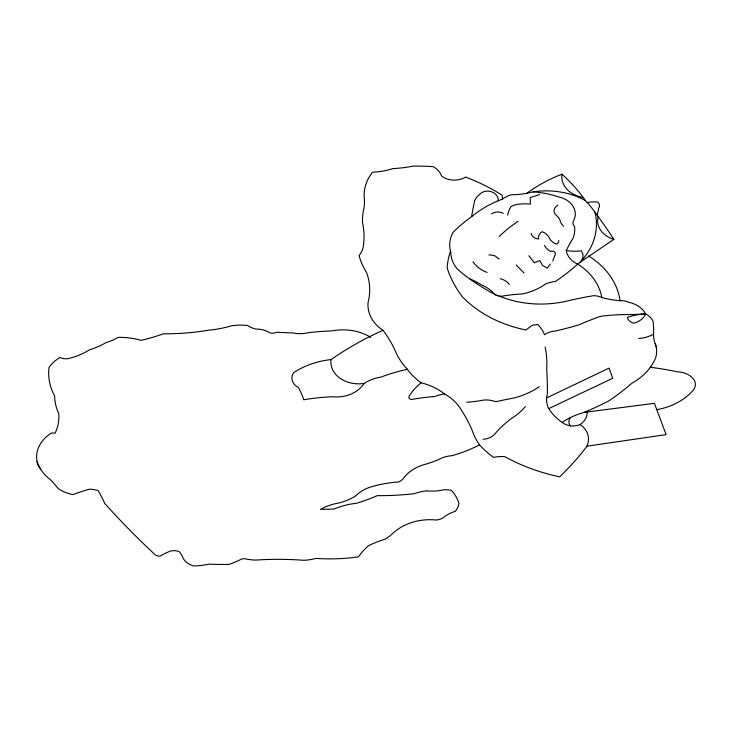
<?xml version="1.0" encoding="UTF-8"?>
<svg xmlns="http://www.w3.org/2000/svg" width="732" height="732" viewBox="0 0 732 732"><rect width="100%" height="100%" fill="white"/><g stroke="black" fill="none" stroke-linecap="round" stroke-linejoin="round"><path stroke-width="1.1" d="M597.266 215.281L598.62 208.574A7.604 5.966 -3.8 0 0 597.76 202.041A29.884 23.415 -3.8 0 0 587.192 202.535M550.382 264.032L547.133 268.122L542.632 265.533L539.795 260.619L534.333 262.742L528.888 255.724M598.163 216.535A26.325 20.624 -3.8 0 0 613.864 239.355L580.137 262.248A78.937 61.863 -3.8 0 0 594.924 212.07A193.321 151.506 -3.8 0 0 585.49 200.65A198.61 155.651 -3.8 0 0 561.929 174.17A140.169 109.846 -3.8 0 0 526.875 193.266M546.63 397.924L609.07 368.114L612.721 378.288L548.744 408.63M539.63 194.575L530.206 197.603L530.361 204.091A48.266 37.826 -3.8 0 0 518.32 204.237A14.786 11.593 -3.8 0 0 510.973 206.653A34.743 27.23 -3.8 0 0 507.669 215.199M586.835 446.2L666.111 434.616L654.399 403.332L584.255 412.381A62.092 48.66 -3.8 0 0 562.176 422.41A60.308 47.26 -3.8 0 1 548.424 408.127A33.352 26.132 -3.8 0 1 547.426 393.633A693.479 543.473 -3.8 0 0 546.685 368.443A122.427 95.947 -3.8 0 0 545.12 347.041M516.133 264.957L524.085 273.073M587.21 411.997A19.444 15.244 -3.8 0 1 580.092 424.533A25.327 19.846 -3.8 0 1 586.561 446.749A301.95 236.637 -3.8 0 1 559.651 476.843A181.014 141.862 -3.8 0 1 504.787 456.649A30.268 23.717 -3.8 0 0 493.514 457.39A106.277 83.292 -3.8 0 1 479.588 444.873A128.073 100.376 -3.8 0 1 452.275 455.615A29.774 23.332 -3.8 0 0 442.155 457.848A84.592 66.301 -3.8 0 1 425.045 464.353A38.165 29.911 -3.8 0 0 402.939 478.984A14.045 11.007 -3.8 0 1 398.556 481.995A99.021 77.601 -3.8 0 0 370.346 487.091A34.34 26.91 -3.8 0 0 355.789 495.802A51.35 40.242 -3.8 0 1 338.678 503.049A45.979 36.033 -3.8 0 0 320.525 509.371L334.039 509.088A62.604 49.062 -3.8 0 1 356.237 503.305A134.596 105.481 -3.8 0 0 377.282 495.637A239.547 187.731 -3.8 0 0 413.882 493.743A54.699 42.868 -3.8 0 1 426.244 490.843A45.384 35.566 -3.8 0 0 444.168 489.763A22.674 17.769 -3.8 0 1 451.397 490.339A51.267 40.178 -3.8 0 1 458.946 503.149A23.406 18.346 -3.8 0 1 455.267 511.366A30.158 23.634 -3.8 0 0 442.942 517.945A12.755 9.992 -3.8 0 1 435.924 520.013A47.031 36.856 -3.8 0 0 392.681 533.463A45.494 35.648 -3.8 0 1 385.316 539.072A110.907 86.916 -3.8 0 0 368.708 545.56A62.989 49.364 -3.8 0 0 359.293 555.67A2.718 2.132 -3.8 0 1 356.932 557.107A162.888 127.661 -3.8 0 1 318.969 558.589A12.38 9.699 -3.8 0 0 315.19 558.598A46.72 36.618 -3.8 0 1 303.963 560.309A270.126 211.694 -3.8 0 0 255.276 560.099A57.489 45.055 -3.8 0 1 244.763 558.781A6.048 4.74 -3.8 0 0 241.743 558.964A78.086 61.195 -3.8 0 1 229.034 564.409A248.459 194.721 -3.8 0 1 209.16 564.143A58.688 45.988 -3.8 0 1 193.285 565.9A19.197 15.043 -3.8 0 1 183.156 558.37A30.021 23.525 -3.8 0 0 179.175 551.589A12.234 9.589 -3.8 0 0 170.208 551.132A74.252 58.194 -3.8 0 0 159.878 556.183A7.274 5.7 -3.8 0 1 155.028 554.664A983.689 770.906 -3.8 0 1 104.786 503.497A216.215 169.449 -3.8 0 0 98.042 490.467A48.248 37.808 -3.8 0 0 89.734 489.132A160.985 126.16 -3.8 0 0 72.852 494.612A38.329 30.039 -3.8 0 1 58.221 488.592A236.573 185.406 -3.8 0 0 50.755 479.936A45.21 35.429 -3.8 0 1 40.708 469.212A169.714 133.004 -3.8 0 1 37.085 461.755A38.009 29.783 -3.8 0 1 51.377 433.024A13.478 10.559 -3.8 0 1 55.12 433.216A59.329 46.491 -3.8 0 0 58.761 413.553A67.088 52.576 -3.8 0 1 54.653 395.911A73.758 57.81 -3.8 0 1 49.053 367.354A40.48 31.723 -3.8 0 1 59.987 357.426A10.925 8.555 -3.8 0 0 68.46 358.552A58.697 45.997 -3.8 0 0 89.542 349.768A63.428 49.703 -3.8 0 0 106.012 342.603A42.081 32.977 -3.8 0 0 118.017 337.388A62.01 48.596 -3.8 0 1 141.075 340.334A139.519 109.343 -3.8 0 0 163.245 333.81A204.018 159.887 -3.8 0 0 208.73 330.159A87.053 68.222 -3.8 0 0 231.266 325.841A48.943 38.357 -3.8 0 1 247.498 325.466A23.186 18.172 -3.8 0 0 255.843 329.052A22.408 17.559 -3.8 0 1 269.806 332.795A6.972 5.463 -3.8 0 0 276.659 332.209A300.861 235.777 -3.8 0 0 293.193 332.941A26.434 20.716 -3.8 0 0 308.392 332.667A266.585 208.922 -3.8 0 1 332.099 330.864A46.308 36.289 -3.8 0 1 370.822 337.388M40.708 469.212A21.823 17.101 -3.8 0 1 37.085 461.755M570.347 425.804A9.662 7.576 -3.8 0 1 570.521 417.505M580.092 424.533A15.171 11.886 -3.8 0 1 562.176 422.41M584.255 412.381A330.269 258.826 -3.8 0 0 608.658 401.026A254.763 199.653 -3.8 0 0 631.89 383.266A59.951 46.976 -3.8 0 0 653.136 362.871A31.485 24.678 -3.8 0 0 655.149 343.839M656.769 409.655A57.361 44.954 -3.8 0 0 692.756 390.769A13.203 10.349 -3.8 0 0 693.378 379.011A20.34 15.939 -3.8 0 0 677.375 371.81A245.485 192.379 -3.8 0 0 650.3 367.308M653.575 334.195A29.573 23.177 -3.8 0 1 638.679 338.504M656.412 346.794A44.14 34.596 -3.8 0 1 653.584 333.801A110.468 86.577 -3.8 0 0 653.09 321.403A19.398 15.198 -3.8 0 0 645.67 313.946A26.636 20.88 -3.8 0 0 628.431 302.206A12.728 9.974 -3.8 0 0 620.05 300.751A83.219 65.221 -3.8 0 1 601.796 297.503A17.742 13.908 -3.8 0 0 593.908 295.646A302.179 236.82 -3.8 0 0 569.761 300.395A91.802 71.937 -3.8 0 1 499.114 296.076M645.67 313.946A18.135 14.21 -3.8 0 1 633.994 323.169A9.406 7.375 -3.8 0 1 627.315 317.413A49.556 38.833 -3.8 0 1 645.67 313.946A292.187 228.988 -3.8 0 1 620.791 314.641A227.469 178.269 -3.8 0 0 602.875 315.995A22.482 17.623 -3.8 0 0 595.134 318.274A281.628 220.707 -3.8 0 0 578.866 324.88A312.738 245.092 -3.8 0 1 555.332 331.02A17.284 13.542 -3.8 0 0 544.517 334.716A38.888 30.479 -3.8 0 0 537.636 324.468L532.265 325.255L525.942 329.995A121.576 95.279 -3.8 0 1 462.679 297.128A140.883 110.413 -3.8 0 1 447.161 268.003A95.133 74.554 -3.8 0 1 450.482 251.305M525.366 406.544A61.095 47.882 -3.8 0 1 511.878 418.228A100.824 79.019 -3.8 0 0 495.363 433.371A14.786 11.584 -3.8 0 1 483.038 439.246M539.393 386.67A70.601 55.33 -3.8 0 1 514.129 397.952A418.841 328.238 -3.8 0 0 495.903 401.703A25.025 19.618 -3.8 0 0 484.364 399.956A110.093 86.275 -3.8 0 1 466.742 402.243M479.588 444.873A77.427 60.683 -3.8 0 1 472.424 431.111A158.377 124.12 -3.8 0 0 461.929 411.055A53.921 42.255 -3.8 0 0 444.434 393.889A59.969 46.994 -3.8 0 0 421.138 382.763A69.998 54.854 -3.8 0 1 407.395 369.294A84.372 66.127 -3.8 0 1 395.015 350.344A153.464 120.268 -3.8 0 0 383.01 330.306A43.353 33.974 -3.8 0 1 368.077 302.536A79.715 62.467 -3.8 0 0 366.439 272.249A91.82 71.956 -3.8 0 1 359.073 255.532A27.578 21.612 -3.8 0 0 363.255 246.611A106.488 83.457 -3.8 0 0 362.514 222.482A82.808 64.892 -3.8 0 1 363.822 208.913A63.986 50.142 -3.8 0 0 364.216 197.219A53.784 42.154 -3.8 0 1 372.597 172.139A57.791 45.293 -3.8 0 0 392.892 168.598A112.234 87.959 -3.8 0 0 413.296 166.1A213.47 167.289 -3.8 0 1 433.317 166.667A23.415 18.355 -3.8 0 1 441.625 176.073A18.456 14.466 -3.8 0 0 465.653 177.08A197.805 155.019 -3.8 0 1 502.07 195.179A19.737 15.463 -3.8 0 1 502.417 199.122A97.603 76.494 -3.8 0 0 471.637 216.654A144.231 113.03 -3.8 0 0 453.062 232.383A40.059 31.394 -3.8 0 0 450.994 253.025M444.434 393.889A44.066 34.532 -3.8 0 0 434.79 396.479A203.212 159.256 -3.8 0 0 412.848 399.242A2.882 2.26 -3.8 0 1 409.719 398.839A2.882 2.26 -3.8 0 1 409.069 396.415A59.082 46.299 -3.8 0 1 421.138 382.763M407.395 369.294A149.108 116.855 -3.8 0 0 381.079 377.035A38.558 30.213 -3.8 0 0 364.079 383.431A29.454 23.085 -3.8 0 1 333.014 396.753A173.365 135.859 -3.8 0 0 303.716 399.773A84.784 66.438 -3.8 0 0 298.263 387.393A14.649 11.483 -3.8 0 1 293.587 372.689A71.407 55.961 -3.8 0 1 331.047 359.577A292.333 229.098 -3.8 0 1 383.01 330.306M471.637 216.654A424.185 332.429 -3.8 0 1 474.665 200.614A23.159 18.154 -3.8 0 1 480.375 193.715A9.205 7.219 -3.8 0 1 489.013 191.171A11.932 9.351 -3.8 0 1 498.236 200.76M552.742 260.985A81.261 63.684 -3.8 0 0 554.582 256.008A4.484 3.514 -3.8 0 0 553.941 251.497A3.633 2.846 -3.8 0 0 550.556 251.442A17.293 13.551 -3.8 0 1 544.517 245.385M558.909 240.627A6.725 5.27 -3.8 0 1 556.75 244.131A13.716 10.751 -3.8 0 1 549.119 237.497A14.85 11.639 -3.8 0 0 542.192 231.696A8.93 7 -3.8 0 0 538.679 238.998A8.528 6.689 -3.8 0 1 531.158 233.38M491.629 213.909A8.894 6.972 -3.8 0 1 503.177 213.387M563.649 226.17A16.525 12.947 -3.8 0 1 559.898 219.957A14.375 11.264 -3.8 0 0 556.668 215.684A8.683 6.808 -3.8 0 1 557.757 205.18M499.224 236.5A134.02 105.033 -3.8 0 1 518.091 221.284M499.343 258.927A7.521 5.902 -3.8 0 1 495.839 256.301A14.585 11.428 -3.8 0 0 488.848 254.956M500.34 278.746A15.573 12.206 -3.8 0 1 509.262 284.483M487.128 272.441A32.327 25.336 -3.8 0 1 472.982 261.708M588.537 255.953A87.09 68.25 -3.8 0 1 620.05 300.751M601.796 297.503A68.277 53.509 -3.8 0 0 577.667 264.106A24.037 18.84 -3.8 0 1 566.275 250.481A198.226 155.349 -3.8 0 1 572.836 238.623A35.712 27.99 -3.8 0 0 574.602 226.609A8.839 6.927 -3.8 0 1 572.872 222.674A64.288 50.38 -3.8 0 0 575.288 215.629A23.936 18.758 -3.8 0 0 572.195 205.116A23.644 18.529 -3.8 0 0 558.47 196.871A80.557 63.126 -3.8 0 0 536.922 192.232A12.856 10.074 -3.8 0 0 532.731 191.903A63.574 49.822 -3.8 0 1 512.446 194.73A8.363 6.561 -3.8 0 0 509.371 195.371A29.628 23.223 -3.8 0 0 502.417 199.122M496.232 295.161A221.512 173.603 -3.8 0 1 469.77 278.855A137.772 107.97 -3.8 0 1 457.93 269.532A38.156 29.902 -3.8 0 1 450.885 253.903M469.77 278.855A86.532 67.82 -3.8 0 1 482.379 285.334A35.2 27.587 -3.8 0 1 493.514 293.029A9.113 7.137 -3.8 0 0 502.6 296.103A117.907 92.406 -3.8 0 1 522.2 293.999A53.235 41.715 -3.8 0 0 546.191 283.549A76 59.557 -3.8 0 1 555.634 281.298A185.425 145.32 -3.8 0 0 577.667 264.106A12.673 9.928 -3.8 0 0 581.217 250.783A36.536 28.63 -3.8 0 1 566.275 250.481M594.924 212.07A949.139 743.84 -3.8 0 1 613.864 239.355M583.194 197.457A28.008 21.951 -3.8 0 1 561.929 174.17M533.033 191.885A69.119 54.168 -3.8 0 1 585.49 200.65M364.079 383.431A28.74 22.527 -3.8 0 1 331.047 359.577"/></g></svg>
